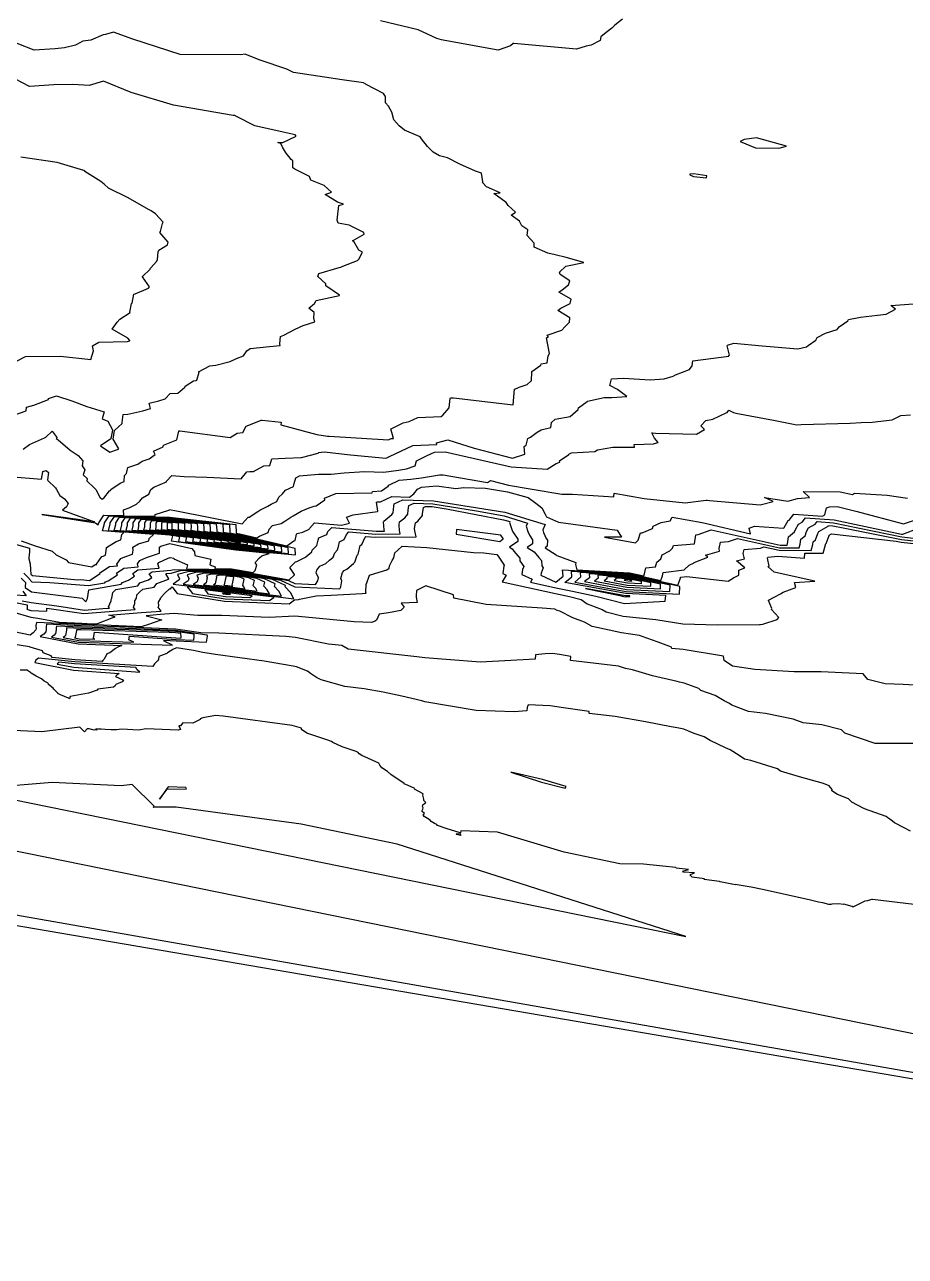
# Model space of a CAD drawing. Header units: metres. Extents: x 706349 to 713144, y 2649082 to 2655455.
# Drawn here: x 712097 to 712364.1, y 2651589.3 to 2651963 of the extents above; entities that cross this region are included whole.
import ezdxf

# ---------------------------------------------------------------- set-up
doc = ezdxf.new("R2010")
doc.units = ezdxf.units.M
for name, color, linetype in [('C-TINN-BNDY', 110, 'Continuous'), ('C-TOPO-MAJR', 9, 'Continuous'), ('C-TOPO-MINR', 8, 'Continuous')]:
    doc.layers.add(name, color=color, linetype=linetype)

msp = doc.modelspace()

# ---------------------------------------------------------------- linework, layer by layer
at = {"layer": 'C-TINN-BNDY', "color": 110, "linetype": 'Continuous', "lineweight": -3, "flags": 128}
msp.add_lwpolyline([(712681.07, 2651589.31), (711779.64, 2651743.41), (711777.72, 2651743.7), (711728.81, 2651751.11), (711728.46, 2651751.17), (708979.69, 2651949.91)], dxfattribs=at)
at = {"layer": 'C-TOPO-MAJR', "color": 9, "linetype": 'Continuous', "lineweight": -3, "flags": 128}
for points, elevation in [([(712096.54, 2651834.24), (712098.4, 2651835.64), (712102.97, 2651837.63), (712103.44, 2651837.87), (712105.37, 2651839.72), (712106.81, 2651837.65), (712106.51, 2651837.44), (712107.1, 2651837.04), (712110.82, 2651833.94), (712113.21, 2651832.27), (712114.6, 2651830.67), (712114.45, 2651829.16), (712115.19, 2651827.97), (712114.7, 2651826.43), (712115.92, 2651825.29), (712115.81, 2651824.6), (712118.2, 2651822.38), (712118.57, 2651822.03), (712119.92, 2651819.51), (712119.97, 2651819.43), (712120.45, 2651819.07), (712120.93, 2651819.32), (712120.97, 2651819.36), (712122.75, 2651821.54), (712123.06, 2651821.71), (712123.16, 2651821.95), (712125.96, 2651823.9), (712127.16, 2651824.42), (712127.22, 2651826.24), (712127.85, 2651826.89), (712128.25, 2651828.65), (712131.28, 2651829.64), (712132.65, 2651830.57), (712134.77, 2651831.26), (712136.6, 2651832.58), (712136.01, 2651833.6), (712139.02, 2651834.9), (712139.1, 2651835.44), (712143.14, 2651837.05), (712143.17, 2651837.08), (712143.74, 2651839.74), (712143.74, 2651839.78), (712144.04, 2651839.79), (712159.26, 2651837.78), (712161.44, 2651839.06), (712163.19, 2651839.33), (712164.2, 2651841.23), (712165, 2651841.51), (712168.66, 2651843), (712169, 2651843.01), (712174.82, 2651842.4), (712174.69, 2651841.6), (712185.61, 2651838.64), (712188.79, 2651838.22), (712189.35, 2651838.13), (712207.3, 2651837.05), (712208.1, 2651837.43), (712208.82, 2651837.45), (712208.06, 2651840.42), (712208.17, 2651840.45), (712211.79, 2651842.26), (712213.64, 2651842.59), (712216.23, 2651843.87), (712223.27, 2651844.15), (712223.85, 2651844.5), (712225.72, 2651846.74), (712225.75, 2651846.9), (712226.03, 2651849.64), (712226.15, 2651849.78), (712227.08, 2651849.78), (712245.12, 2651847.66), (712245.55, 2651852.41), (712246.33, 2651852.78), (712246.93, 2651853), (712249.37, 2651853.89), (712250.47, 2651854.87), (712250.67, 2651854.96), (712250.84, 2651857.71), (712250.81, 2651857.81), (712253.51, 2651859.73), (712253.61, 2651860.12), (712255.41, 2651860.43), (712255.71, 2651862.59), (712256.14, 2651863.21), (712255.27, 2651867.97), (712255.83, 2651868.32), (712255.49, 2651868.86), (712259.88, 2651870.34), (712260.8, 2651871.37), (712262.24, 2651872.73), (712262.36, 2651874.13), (712258.64, 2651876.3), (712259.63, 2651877.05), (712262.37, 2651878.42), (712262.71, 2651879.76), (712258.94, 2651881.85), (712259.96, 2651882.58), (712261.93, 2651884.13), (712262.34, 2651885.3), (712259.36, 2651887.26), (712259.17, 2651887.97), (712261.12, 2651889.74), (712266.56, 2651890.9), (712261.17, 2651892.43), (712257.84, 2651893.15), (712255.66, 2651893.75), (712251.53, 2651895.52), (712251.47, 2651896.72), (712249.39, 2651899.03), (712249.61, 2651900.74), (712247.73, 2651901.96), (712247.01, 2651903.44), (712244.53, 2651905.2), (712245.84, 2651906.19), (712243.61, 2651908.15), (712243.05, 2651909.07), (712239.24, 2651911.83), (712241.21, 2651912), (712237.01, 2651913.82), (712235.8, 2651915.17), (712235.9, 2651915.37), (712235.54, 2651918.02), (712233.66, 2651918.61), (712228.95, 2651920.7), (712225.24, 2651922.59), (712222.81, 2651923.25), (712220.89, 2651924.38), (712219.47, 2651925.8), (712219.15, 2651926.02), (712217.3, 2651928.42), (712216.88, 2651928.96), (712212.22, 2651931.01), (712210.61, 2651932.37), (712208.95, 2651934.18), (712208.34, 2651936.47), (712207.3, 2651938.35), (712206.38, 2651939.28), (712206.42, 2651941.28), (712205.82, 2651942.1), (712200.56, 2651944.89), (712200.42, 2651945), (712199.71, 2651945.34), (712193.23, 2651946.32), (712178.51, 2651948.51), (712176.5, 2651949.5), (712168.4, 2651952.31), (712165.04, 2651953.53), (712163.85, 2651954.1), (712162.53, 2651953.86), (712162.53, 2651953.86), (712144.15, 2651954.02), (712129.83, 2651958.65), (712123.89, 2651960.75), (712121.46, 2651960.1), (712120.81, 2651959.92), (712117.09, 2651958.38), (712114.67, 2651957.98), (712112.45, 2651956.8), (712109.03, 2651956.04), (712106.26, 2651955.66), (712099.84, 2651955.26), (712094.66, 2651957.36)], -20), ([(712095.95, 2651795.11), (712097.24, 2651793.76), (712097.16, 2651792.51), (712097.12, 2651792.29), (712099.02, 2651790.9), (712109.6, 2651789.64), (712114.43, 2651789.01), (712115.53, 2651787.89), (712116, 2651788.94), (712116, 2651788.96), (712116.01, 2651788.97), (712116.44, 2651791.51), (712116.46, 2651791.53), (712116.47, 2651791.54), (712126.3, 2651793.25), (712126.68, 2651793.8), (712128.43, 2651794.46), (712130.33, 2651795.7), (712129.79, 2651796.53), (712131.35, 2651797.59), (712137.75, 2651798.11), (712137.35, 2651799.48), (712137.63, 2651799.87), (712140.46, 2651801.16), (712141.12, 2651801.38), (712142.27, 2651801.12), (712142.24, 2651800.96), (712146.39, 2651799.12), (712146.09, 2651797.96), (712159.65, 2651797.71), (712177.23, 2651794.59), (712178.83, 2651796.14), (712178.84, 2651796.17), (712177.39, 2651798.29), (712177.6, 2651798.51), (712179.15, 2651800.04), (712179.55, 2651800.16), (712182, 2651801.35), (712182.29, 2651801.61), (712184.06, 2651803.06), (712184.22, 2651803.55), (712185.64, 2651805.04), (712186.02, 2651806.66), (712186.15, 2651807.3), (712188.59, 2651808.37), (712188.97, 2651809.24), (712190.1, 2651810.51), (712203.62, 2651809.34), (712206.1, 2651809.37), (712206.01, 2651809.72), (712205.85, 2651812.18), (712205.88, 2651812.43), (712208.35, 2651814.37), (712208.79, 2651814.92), (712208.9, 2651816.96), (712209.01, 2651817.6), (712211.72, 2651818.88), (712220.94, 2651818.57), (712242.56, 2651815.08), (712242.59, 2651815.08), (712254.84, 2651811.33), (712254.09, 2651809.73), (712254.35, 2651808.97), (712255.13, 2651807.16), (712255.51, 2651806.59), (712255.45, 2651804.8), (712254.8, 2651804.34), (712258.2, 2651802.17), (712258.41, 2651801.92), (712264.15, 2651799.86), (712264.05, 2651799.23), (712264.43, 2651797.63), (712280.4, 2651796.74), (712284.77, 2651795.78), (712284.99, 2651796.41), (712285.36, 2651798.2), (712288.29, 2651798.57), (712288.7, 2651799.94), (712289.92, 2651800.99), (712290.33, 2651802.2), (712292.6, 2651803.38), (712293.43, 2651804.2), (712293.71, 2651805.03), (712300.09, 2651805.51), (712300.12, 2651805.52), (712300.56, 2651808.23), (712300.66, 2651808.27), (712301.19, 2651808.37), (712305.14, 2651809.72), (712326.07, 2651805.11), (712328.25, 2651805.1), (712328.36, 2651805.51), (712328.59, 2651807.63), (712330.5, 2651809.19), (712330.72, 2651809.84), (712331.64, 2651811.45), (712332.75, 2651812.11), (712333.77, 2651813.39), (712342.49, 2651812.75), (712362.92, 2651808.47), (712363.13, 2651808.43), (712363.27, 2651808.42), (712363.27, 2651808.43), (712367.27, 2651809.99)], -10)]:
    msp.add_lwpolyline(points, dxfattribs=dict(at, elevation=elevation))
for points, elevation in [([(712315.14, 2651928.17), (712313.99, 2651927.63), (712318.61, 2651925.67), (712325.69, 2651925.57), (712328.04, 2651926.14), (712318.96, 2651928.72), (712315.14, 2651928.17)], -20), ([(712298.76, 2651917.63), (712298.71, 2651917.49), (712299.81, 2651916.96), (712303.78, 2651916.52), (712303.85, 2651917.15), (712299.93, 2651917.78), (712298.76, 2651917.63)], -20), ([(712157.14, 2651811.43), (712140.89, 2651813.29), (712127.4, 2651813.44), (712126.36, 2651811.85), (712126.36, 2651811.24), (712125.93, 2651809.56), (712140.91, 2651808.34), (712143.98, 2651807.76), (712143.63, 2651806.24), (712161.11, 2651803.81), (712179.11, 2651802.12), (712178.97, 2651804.12), (712162.12, 2651808.02), (712157.26, 2651808.94), (712157.27, 2651809.38), (712157.14, 2651811.43)], -10), ([(712158.06, 2651790.44), (712156.97, 2651790.57), (712157.04, 2651790.47), (712157.11, 2651790.38), (712158.02, 2651790.24), (712159.27, 2651790.19), (712159.4, 2651790.28), (712158.06, 2651790.44)], -10)]:
    msp.add_lwpolyline(points, close=True, dxfattribs=dict(at, elevation=elevation))
for points in [[(712147.48, 2651811.65), (712140.9, 2651812.4), (712135.43, 2651812.46), (712135.01, 2651811.82), (712135.01, 2651810.45), (712134.83, 2651809.77), (712140.9, 2651809.28), (712154.49, 2651806.71), (712154.35, 2651806.09), (712161.43, 2651805.11), (712168.71, 2651804.42), (712168.65, 2651805.23), (712161.84, 2651806.81), (712147.52, 2651809.52), (712147.53, 2651810.82), (712147.48, 2651811.65)], [(712149.3, 2651793.97), (712148.13, 2651793.18), (712158.38, 2651791.93), (712171.21, 2651790.37), (712170.57, 2651791.56), (712169.54, 2651792.65), (712169.81, 2651793.84), (712167.35, 2651794.99), (712159.36, 2651796.41), (712151.41, 2651796.56), (712149.22, 2651795.98), (712149.56, 2651795.14), (712149.3, 2651793.97)], [(712280.14, 2651795.43), (712270.84, 2651795.95), (712270.92, 2651795.06), (712269.79, 2651794.14), (712279.62, 2651792.34), (712289.8, 2651791.85), (712289.83, 2651793.29), (712280.14, 2651795.43)]]:
    msp.add_lwpolyline(points, close=True, dxfattribs=at)
msp.add_lwpolyline([(712366.64, 2651744.92), (712354.87, 2651744.89), (712345.7, 2651748.1), (712344.71, 2651749.07), (712338.77, 2651750.58), (712333.12, 2651751.22), (712330.02, 2651752.27), (712321.68, 2651754.01), (712316.51, 2651754.65), (712311.45, 2651756.52), (712310.75, 2651757.05), (712309.14, 2651757.86), (712306.37, 2651759.44), (712302.04, 2651760.99), (712301.43, 2651761.6), (712296.98, 2651763.22), (712295.61, 2651763.51), (712294.91, 2651763.73), (712287.44, 2651765.45), (712281.36, 2651767.24), (712279.19, 2651767.71), (712277.06, 2651768.4), (712262.56, 2651770.06), (712262.63, 2651771.35), (712259.21, 2651771.9), (712257.02, 2651772.19), (712254.8, 2651772.09), (712251.91, 2651771.85), (712251.84, 2651770.47), (712235.18, 2651769.64), (712224.85, 2651770.46), (712218.36, 2651770.9), (712215.93, 2651771.25), (712195.12, 2651773.56), (712193.22, 2651774.63), (712189.12, 2651775.1), (712179.16, 2651777.09), (712176.18, 2651777.35), (712155.85, 2651778.38), (712150.46, 2651778.46), (712142.69, 2651779.58), (712125.89, 2651780.28), (712114.21, 2651780.61), (712103.64, 2651781.1), (712103.48, 2651780.34), (712103.51, 2651779.55), (712103.38, 2651778.84), (712102.77, 2651778.13), (712101.65, 2651777.35), (712113.21, 2651775.12), (712126.43, 2651774.69), (712125.24, 2651774.2), (712124.56, 2651773.77), (712122.77, 2651772.48), (712121.91, 2651772.14), (712121.84, 2651771.8), (712120.95, 2651770.39), (712120.64, 2651770.08), (712120.47, 2651769.79), (712112.33, 2651770.28), (712105.37, 2651770.98), (712104.97, 2651771.48), (712102.56, 2651772.43), (712102.38, 2651773.05), (712098.63, 2651774.17), (712098.47, 2651774.21), (712082.66, 2651776.82)], dxfattribs=at)
at = {"layer": 'C-TOPO-MINR', "color": 8, "linetype": 'Continuous', "lineweight": -3, "flags": 128}
for points, elevation in [([(712278.25, 2651964.74), (712275.99, 2651962.92), (712275.09, 2651961.99), (712273.29, 2651960.62), (712271.71, 2651959.37), (712271.48, 2651958.22), (712268.76, 2651956.85), (712267.31, 2651956.47), (712264.31, 2651955.65), (712245.35, 2651957.33), (712245.15, 2651957.27), (712244.37, 2651956.6), (712240.62, 2651955.29), (712224.44, 2651958.26), (712223.41, 2651958.47), (712221.96, 2651958.82), (712216.3, 2651961.49), (712204.93, 2651964.24)], -18), ([(712093.68, 2651844.52), (712097.42, 2651845.82), (712097.55, 2651846.94), (712099.74, 2651847.62), (712104.26, 2651849.26), (712104.26, 2651849.56), (712106.62, 2651850.43), (712111.28, 2651848.85), (712115.83, 2651847.22), (712121.13, 2651845.55), (712120.5, 2651843.45), (712122.23, 2651842.76), (712123.62, 2651840.07), (712123.63, 2651840.01), (712123.08, 2651837.42), (712123.13, 2651837.35), (712120.02, 2651835.21), (712122.79, 2651833.3), (712125.18, 2651834.08), (712125.52, 2651834.32), (712123.8, 2651837.25), (712123.87, 2651837.28), (712124.25, 2651839.92), (712124.33, 2651839.95), (712126.51, 2651842.06), (712126.57, 2651842.35), (712126.84, 2651844.8), (712128.29, 2651844.85), (712132.78, 2651845.88), (712135.18, 2651846.56), (712134.73, 2651848.15), (712137.69, 2651848.93), (712139.6, 2651849.55), (712141.13, 2651851.11), (712143.45, 2651851.21), (712145.6, 2651853.07), (712145.64, 2651853.33), (712148.2, 2651854.92), (712148.97, 2651855.03), (712149.21, 2651855.17), (712149.87, 2651857.56), (712149.71, 2651857.68), (712153.15, 2651859.47), (712155, 2651859.74), (712159.26, 2651860.79), (712161.27, 2651861.77), (712163.36, 2651862.54), (712164.33, 2651864.11), (712165.34, 2651864.79), (712171.19, 2651865.41), (712174.5, 2651865.72), (712174.33, 2651866.18), (712174.58, 2651868.4), (712175.6, 2651868.87), (712179.01, 2651870.65), (712181.41, 2651871.79), (712184.98, 2651872.88), (712184.64, 2651873.88), (712184.74, 2651875.66), (712183.15, 2651876.97), (712184.87, 2651878.43), (712185.43, 2651879.32), (712192.47, 2651880.9), (712192.5, 2651880.92), (712188.27, 2651883.82), (712188.32, 2651884.43), (712185.93, 2651886.6), (712186.15, 2651887.52), (712192.33, 2651889.33), (712192.87, 2651889.41), (712193.52, 2651889.76), (712197.93, 2651891.44), (712198.29, 2651891.88), (712199.42, 2651894), (712198.32, 2651894.64), (712196.79, 2651897.22), (712196.44, 2651897.48), (712199.97, 2651899.47), (712199.89, 2651900.02), (712195.39, 2651902.15), (712192.08, 2651902.84), (712191.78, 2651903.75), (712192.3, 2651908.15), (712193.7, 2651908.56), (712191.89, 2651909.21), (712188.15, 2651911.53), (712190.04, 2651912.24), (712187.82, 2651914.2), (712183.74, 2651915.88), (712183.39, 2651916.95), (712178.96, 2651919.14), (712178.27, 2651919.61), (712178.28, 2651921.75), (712177.85, 2651922.11), (712175.97, 2651924.48), (712175.98, 2651924.56), (712175.26, 2651925.65), (712174.7, 2651927.02), (712173.75, 2651927.31), (712175.28, 2651927.32), (712179.3, 2651929.16), (712178.99, 2651929.62), (712175.36, 2651930.38), (712166.79, 2651932.38), (712161.01, 2651935.29), (712160.91, 2651935.35), (712160.73, 2651935.46), (712160.25, 2651935.5), (712142.08, 2651938.59), (712142.08, 2651938.59), (712129.27, 2651942.46), (712120.92, 2651945.85), (712116.5, 2651944.58), (712111.55, 2651944.87), (712105.87, 2651944.81), (712098.44, 2651944.29), (712091.84, 2651947.74)], -22), ([(712094.72, 2651861.01), (712097.23, 2651862.38), (712107.83, 2651862.45), (712117.03, 2651861.44), (712117.82, 2651864.06), (712117.51, 2651865.58), (712119.48, 2651866.66), (712128.18, 2651866.93), (712128.84, 2651867.15), (712128.92, 2651867.22), (712128.3, 2651867.87), (712123.53, 2651870.63), (712125.02, 2651872.72), (712125.84, 2651873.68), (712129.01, 2651875.67), (712128.87, 2651875.77), (712129.35, 2651878.48), (712129.61, 2651878.5), (712130.13, 2651881.23), (712130.15, 2651881.27), (712130.48, 2651881.36), (712134.54, 2651883.11), (712134.87, 2651883.51), (712132.7, 2651886.49), (712132.73, 2651886.62), (712135.09, 2651888.84), (712135.12, 2651889.19), (712137.03, 2651891.28), (712137.22, 2651891.78), (712137.51, 2651894.1), (712137.66, 2651894.58), (712140.28, 2651896.25), (712140.53, 2651897.03), (712137.94, 2651899.93), (712138.14, 2651900.27), (712138.81, 2651902.68), (712138.81, 2651902.68), (712138.94, 2651903.06), (712136.69, 2651905.59), (712135.3, 2651906.54), (712134.55, 2651906.96), (712128.4, 2651910.52), (712122.44, 2651913.41), (712121.06, 2651914.62), (712120.12, 2651915.43), (712115.27, 2651918.52), (712115.2, 2651918.56), (712114.91, 2651918.76), (712106.88, 2651921.22), (712095.85, 2651922.82)], -24), ([(712083.56, 2651826.6), (712102.13, 2651825.11), (712102.49, 2651827.31), (712102.51, 2651827.45), (712103.53, 2651827.75), (712104.23, 2651827.11), (712103.86, 2651824.89), (712104.01, 2651824.75), (712106.35, 2651822.53), (712106.65, 2651821.95), (712107.68, 2651820.21), (712109.09, 2651819.15), (712110.16, 2651817.76), (712109.7, 2651816.7), (712108.47, 2651815.68), (712118.16, 2651812.2), (712102.23, 2651814.39), (712118.42, 2651811.92), (712119.29, 2651811.29), (712119.44, 2651811.87), (712119.44, 2651811.88), (712120.97, 2651814.22), (712127.02, 2651814.15), (712126.95, 2651815.85), (712128.67, 2651816.41), (712130.85, 2651817.54), (712131.88, 2651818.5), (712132.69, 2651819.49), (712134.61, 2651820.54), (712135.23, 2651822.03), (712136.16, 2651822.68), (712139.98, 2651824.32), (712139.99, 2651824.5), (712141.62, 2651826.2), (712145.4, 2651825.93), (712152.24, 2651825.76), (712162.67, 2651825.18), (712164.33, 2651827.39), (712165.26, 2651827.43), (712165.64, 2651827.44), (712166.34, 2651827.45), (712169.51, 2651829.13), (712171.36, 2651829.29), (712171.93, 2651831.26), (712175.95, 2651831.45), (712180.98, 2651831.68), (712186.01, 2651833.05), (712186.19, 2651833.23), (712187.77, 2651833.39), (712195.77, 2651832.49), (712206.51, 2651831.48), (712207.3, 2651831.76), (712207.33, 2651831.88), (712207.59, 2651832.02), (712214.68, 2651835.39), (712221.98, 2651835.64), (712221.85, 2651836.18), (712225.28, 2651837.06), (712233.27, 2651834.51), (712244.97, 2651831.5), (712248.67, 2651832.68), (712248.47, 2651835.02), (712249.03, 2651835.4), (712249.61, 2651837.5), (712250.42, 2651837.92), (712252.39, 2651839.39), (712253.66, 2651840.11), (712256.53, 2651840.84), (712256.79, 2651842.35), (712257.92, 2651843.32), (712262.39, 2651844.13), (712264.8, 2651846.22), (712264.9, 2651846.8), (712267.55, 2651848.74), (712267.72, 2651848.77), (712267.69, 2651848.79), (712272.77, 2651849.89), (712275.08, 2651849.91), (712279.56, 2651850.26), (712276.77, 2651852.32), (712274.46, 2651853.55), (712274.96, 2651855.55), (712278.6, 2651855.76), (712286.66, 2651855.31), (712290.95, 2651855.59), (712293.68, 2651856.42), (712294.33, 2651856.79), (712298.66, 2651858.43), (712299.44, 2651859.48), (712299.66, 2651861.06), (712310.5, 2651862.49), (712310.56, 2651862.65), (712310.77, 2651862.76), (712309.99, 2651865.59), (712310.15, 2651865.83), (712312.08, 2651866.36), (712320.64, 2651865.61), (712331.47, 2651864.71), (712334.07, 2651865.33), (712334.63, 2651865.7), (712336.95, 2651867.34), (712337.31, 2651868.14), (712339.89, 2651869.43), (712343.43, 2651870.55), (712344.02, 2651871.38), (712346.61, 2651873.15), (712346.88, 2651873.62), (712350.43, 2651874.27), (712355.67, 2651874.93), (712358.23, 2651875.24), (712361.07, 2651876.69), (712359.66, 2651877.79), (712366.51, 2651878.35)], -18), ([(712095.94, 2651806.43), (712100.14, 2651804.94), (712105.35, 2651803.33), (712106.58, 2651802.16), (712109.55, 2651800.67), (712110.31, 2651799.89), (712117.33, 2651798.48), (712118.39, 2651799.2), (712118.82, 2651799.23), (712118.79, 2651799.32), (712120.39, 2651801.62), (712120.75, 2651801.78), (712121.46, 2651802.02), (712121.82, 2651804.15), (712121.81, 2651804.42), (712124.71, 2651806.26), (712126.18, 2651806.7), (712126.43, 2651808.34), (712127.04, 2651808.91), (712120.59, 2651809.44), (712121.17, 2651811.72), (712121.17, 2651811.87), (712122.58, 2651814.03), (712136.61, 2651813.87), (712136.59, 2651814.39), (712140.73, 2651815.74), (712140.77, 2651815.76), (712140.94, 2651815.92), (712143, 2651815.57), (712162.97, 2651811.61), (712164.72, 2651813.55), (712165.09, 2651813.64), (712167.74, 2651815.31), (712168.29, 2651815.68), (712170.72, 2651816.97), (712171.77, 2651817.56), (712173.45, 2651818.32), (712174.11, 2651819.64), (712175.22, 2651820.72), (712176.06, 2651821.82), (712178.51, 2651822.94), (712178.75, 2651823.8), (712179.24, 2651825.53), (712180.38, 2651826.13), (712186.11, 2651826.65), (712189.97, 2651826.67), (712193.84, 2651827), (712200.08, 2651827.5), (712205.94, 2651827.28), (712210.38, 2651827.82), (712212.77, 2651828.23), (712215.41, 2651829.17), (712215.85, 2651830.69), (712219.06, 2651832.3), (712221.26, 2651833.35), (712224.48, 2651833.46), (712231.18, 2651831.89), (712244.53, 2651828.84), (712255.42, 2651828.21), (712258.16, 2651829.91), (712259.24, 2651830.26), (712259.2, 2651830.72), (712262.03, 2651832.61), (712262.05, 2651832.7), (712262.8, 2651833.1), (712269.92, 2651833.48), (712270.74, 2651834.06), (712275.38, 2651834.79), (712281.95, 2651834.87), (712281.78, 2651835.62), (712287.72, 2651835.88), (712288.73, 2651836.19), (712289.08, 2651836.28), (712288, 2651837.52), (712287.23, 2651839.14), (712287.39, 2651839.22), (712288.27, 2651839.1), (712300.75, 2651838.8), (712303.19, 2651840.23), (712302, 2651841.31), (712303.59, 2651842.96), (712305.69, 2651843.36), (712309.91, 2651845.32), (712310.04, 2651845.36), (712310.49, 2651846.08), (712311.95, 2651845.39), (712312.71, 2651845.17), (712324.08, 2651843), (712330.14, 2651841.85), (712331.1, 2651841.62), (712332.47, 2651841.68), (712347.29, 2651842.07), (712350.68, 2651842.3), (712354.03, 2651842.47), (712360.1, 2651843.16), (712362.7, 2651844.46), (712365.67, 2651844.69)], -16), ([(712079.38, 2651809.54), (712098.48, 2651804.17), (712098.45, 2651802.64), (712098.33, 2651802.47), (712098.28, 2651800.98), (712098.61, 2651799.45), (712098.65, 2651799.32), (712098.78, 2651797.85), (712098.77, 2651797.77), (712098.87, 2651796.35), (712099.32, 2651795.88), (712113.13, 2651794.57), (712114.06, 2651794.67), (712116.65, 2651794.37), (712119.92, 2651796.51), (712119.8, 2651796.69), (712122.71, 2651798.66), (712125.13, 2651798.86), (712124.98, 2651799.37), (712126.14, 2651801.03), (712127.32, 2651801.57), (712129.65, 2651802.35), (712129.85, 2651803.6), (712129.82, 2651804.47), (712131.51, 2651805.54), (712134.63, 2651806.46), (712134.74, 2651807.16), (712136.04, 2651808.37), (712122.37, 2651809.48), (712122.9, 2651811.56), (712122.9, 2651811.87), (712124.18, 2651813.83), (712140.89, 2651813.64), (712161.01, 2651811.34), (712161.16, 2651808.8), (712161.16, 2651808.71), (712162.24, 2651808.5), (712167.43, 2651807.3), (712168.18, 2651807.82), (712170.87, 2651808.96), (712171.09, 2651809.91), (712172.18, 2651811.12), (712174.82, 2651811.72), (712175.91, 2651812.41), (712177.67, 2651813.61), (712178.46, 2651814.03), (712180.84, 2651815.37), (712183.3, 2651816.48), (712184.74, 2651816.95), (712185.43, 2651817.05), (712188.02, 2651818.82), (712187.95, 2651819.35), (712191.39, 2651820.79), (712202.4, 2651821), (712202.5, 2651821.35), (712205.24, 2651821.56), (712207.21, 2651823.04), (712207.43, 2651823.31), (712210.6, 2651824.83), (712214.12, 2651825.17), (712217.37, 2651825.57), (712222.77, 2651826.49), (712223.91, 2651826.45), (712237.34, 2651824.13), (712238.23, 2651824.77), (712243.73, 2651823.3), (712250.31, 2651822.22), (712259.93, 2651820.54), (712263.08, 2651820.56), (712275.62, 2651819.81), (712275.8, 2651820.85), (712284.84, 2651819.28), (712297.28, 2651817.9), (712303.65, 2651818.71), (712304.01, 2651818.75), (712304.72, 2651818.62), (712320.05, 2651817.35), (712323.99, 2651818.33), (712321.32, 2651819.6), (712328.41, 2651818.49), (712331.37, 2651819.31), (712335.03, 2651819.53), (712333.07, 2651821.43), (712344.26, 2651821.33), (712348.03, 2651820.45), (712348.62, 2651820.85), (712358.56, 2651820.24), (712364.71, 2651819.4)], -14), ([(712096.78, 2651796.61), (712098.26, 2651795.06), (712098.24, 2651794.94), (712099.2, 2651793.94), (712104.59, 2651793.82), (712116.39, 2651792.85), (712121.31, 2651793.7), (712121.5, 2651793.97), (712122.35, 2651794.29), (712125.12, 2651796.11), (712124.79, 2651796.61), (712127.03, 2651798.12), (712131.44, 2651798.48), (712131.17, 2651799.43), (712131.88, 2651800.45), (712133.89, 2651801.37), (712137.83, 2651802.69), (712137.89, 2651803.04), (712137.84, 2651804.51), (712138.32, 2651804.81), (712140.96, 2651805.59), (712147.71, 2651804.13), (712148.53, 2651803.05), (712148.57, 2651802.01), (712153.49, 2651800.88), (712153.19, 2651799.18), (712154.74, 2651798.49), (712154.63, 2651798.06), (712159.71, 2651797.96), (712166.29, 2651796.8), (712166.89, 2651797.38), (712167.39, 2651799), (712166.84, 2651799.8), (712168.24, 2651801.24), (712168.91, 2651801.91), (712171.18, 2651802.6), (712161.05, 2651803.55), (712141.48, 2651806.27), (712141.87, 2651807.97), (712140.91, 2651808.16), (712124.15, 2651809.52), (712124.63, 2651811.4), (712124.63, 2651811.86), (712125.79, 2651813.64), (712140.89, 2651813.46), (712159.08, 2651811.39), (712159.21, 2651809.09), (712159.21, 2651808.82), (712162.18, 2651808.26), (712176.5, 2651804.95), (712178.58, 2651806.37), (712179.02, 2651806.56), (712179.46, 2651808.49), (712179.64, 2651808.69), (712181.32, 2651809.07), (712183.24, 2651809.92), (712183.32, 2651810.12), (712184.9, 2651811.89), (712193.09, 2651811.18), (712195.53, 2651811.79), (712194.56, 2651813.6), (712196.59, 2651814.26), (712204.02, 2651815.36), (712204.08, 2651815.4), (712203.72, 2651818.16), (712203.95, 2651818.25), (712204.87, 2651818.27), (712208.3, 2651819.89), (712213.73, 2651819.71), (712214.96, 2651820.64), (712216.13, 2651822.09), (712217.35, 2651822.68), (712221.96, 2651823.12), (712227.75, 2651822.33), (712230.21, 2651822.62), (712236.77, 2651822.41), (712243.46, 2651821.25), (712249.64, 2651819.59), (712252, 2651817.88), (712253.83, 2651816.44), (712254.85, 2651814.48), (712255.21, 2651813.75), (712258.89, 2651812.08), (712276.72, 2651809.65), (712278.03, 2651807.53), (712272.84, 2651807.53), (712282.22, 2651805.82), (712283.02, 2651806.6), (712283.78, 2651808.85), (712284.3, 2651808.89), (712287.44, 2651810.17), (712287.55, 2651810.82), (712290.06, 2651811.97), (712292.76, 2651812.46), (712293.34, 2651813.6), (712302.43, 2651811.97), (712317.14, 2651808.58), (712316.7, 2651810.25), (712318.3, 2651810.91), (712327.09, 2651810.22), (712327.31, 2651810.4), (712327.32, 2651810.43), (712328.53, 2651812.55), (712328.8, 2651812.71), (712330.24, 2651814.54), (712338.93, 2651813.9), (712339.68, 2651814.31), (712340.13, 2651816.44), (712341.06, 2651816.7), (712343.35, 2651816.83), (712349.05, 2651815.37), (712363.56, 2651811.62), (712366.8, 2651812.72)], -12), ([(712096.18, 2651788.26), (712098.91, 2651787.71), (712106.69, 2651786.68), (712115.09, 2651785.41), (712120.74, 2651785.87), (712122.7, 2651786.02), (712122.41, 2651786.39), (712123.22, 2651788.2), (712123.19, 2651788.58), (712123.44, 2651788.98), (712123.75, 2651790.79), (712124.12, 2651791.18), (712124.63, 2651791.64), (712131.28, 2651792.79), (712131.87, 2651793.64), (712134.52, 2651794.63), (712135.53, 2651795.29), (712134.78, 2651796.45), (712135.67, 2651797.05), (712141.32, 2651797.51), (712142.29, 2651797.77), (712159.59, 2651797.45), (712176.98, 2651794.36), (712178.96, 2651793.43), (712185.18, 2651793.16), (712185.92, 2651794.29), (712186.07, 2651795.22), (712185.41, 2651796.67), (712185.64, 2651797.47), (712186.54, 2651798.71), (712188.37, 2651799.59), (712189.48, 2651800.58), (712190.59, 2651801.49), (712191.01, 2651802.8), (712191.89, 2651803.73), (712192.12, 2651804.73), (712192.42, 2651806.16), (712193.93, 2651806.83), (712194.61, 2651808.37), (712195.29, 2651809.14), (712203.45, 2651808.43), (712210.91, 2651808.52), (712210.66, 2651809.57), (712210.55, 2651811.17), (712210.68, 2651812.14), (712212.29, 2651813.4), (712213.19, 2651814.52), (712213.25, 2651815.77), (712213.49, 2651817.09), (712215.15, 2651817.87), (712220.77, 2651817.68), (712233.97, 2651815.55), (712242.41, 2651813.96), (712249.5, 2651811.8), (712249.06, 2651810.87), (712249.61, 2651809.28), (712250.1, 2651808.14), (712251.04, 2651806.76), (712251, 2651805.53), (712249.4, 2651804.39), (712251.5, 2651803.05), (712252.96, 2651801.38), (712253.7, 2651800.48), (712253.81, 2651798.87), (712254.26, 2651798.18), (712253.66, 2651796.62), (712253.57, 2651795.99), (712258.12, 2651793.91), (712260.29, 2651795.67), (712260.11, 2651797.61), (712280.34, 2651796.48), (712289.93, 2651794.36), (712290.42, 2651795.76), (712290.63, 2651796.78), (712297.03, 2651797.59), (712297.08, 2651797.75), (712298.53, 2651799), (712300.05, 2651799.75), (712300.05, 2651799.88), (712304.17, 2651801.45), (712303.44, 2651802.07), (712307.72, 2651803.24), (712307.56, 2651804.06), (712307.99, 2651805.98), (712310.41, 2651806.22), (712313.13, 2651807.14), (712325.92, 2651804.33), (712331.89, 2651804.29), (712332.19, 2651805.41), (712332.35, 2651806.89), (712333.68, 2651807.98), (712334.12, 2651809.25), (712334.75, 2651810.35), (712336.71, 2651811.51), (712337.29, 2651812.25), (712342.31, 2651811.88), (712354.07, 2651809.42), (712363.02, 2651807.62), (712369.06, 2651806.96)], -8), ([(712090.52, 2651788.44), (712097.73, 2651786.98), (712097.71, 2651785.76), (712097.68, 2651785.64), (712098.86, 2651785.32), (712103.67, 2651785.11), (712103.69, 2651786), (712114.89, 2651784.32), (712126.5, 2651785.25), (712130.54, 2651785.57), (712129.94, 2651786.34), (712130.44, 2651787.45), (712130.39, 2651788.21), (712130.87, 2651788.99), (712131.05, 2651790.07), (712131.79, 2651790.84), (712132.79, 2651791.74), (712136.26, 2651792.34), (712137.05, 2651793.47), (712140.6, 2651794.79), (712140.73, 2651794.88), (712139.77, 2651796.37), (712139.99, 2651796.52), (712141.38, 2651796.63), (712144.57, 2651797.47), (712159.53, 2651797.19), (712174.57, 2651794.52), (712178.91, 2651792.49), (712192.54, 2651791.88), (712192.9, 2651792.43), (712193.19, 2651794.31), (712192.87, 2651795.02), (712193.4, 2651796.79), (712193.84, 2651797.39), (712194.73, 2651797.83), (712196.68, 2651799.55), (712197.12, 2651799.92), (712197.79, 2651802.06), (712198.13, 2651802.42), (712198.22, 2651802.81), (712198.7, 2651805.03), (712199.28, 2651805.29), (712200.26, 2651807.5), (712200.49, 2651807.76), (712203.29, 2651807.51), (712215.72, 2651807.67), (712215.3, 2651809.42), (712215.25, 2651810.17), (712215.48, 2651811.84), (712216.23, 2651812.43), (712217.59, 2651814.13), (712217.61, 2651814.58), (712217.97, 2651816.58), (712218.57, 2651816.86), (712220.61, 2651816.79), (712225.38, 2651816.02), (712242.24, 2651812.84), (712244.15, 2651812.26), (712244.04, 2651812.01), (712244.87, 2651809.59), (712245.06, 2651809.13), (712246.57, 2651806.93), (712246.55, 2651806.26), (712244, 2651804.45), (712244.8, 2651803.94), (712245.35, 2651803.3), (712247.14, 2651801.14), (712247.2, 2651800.31), (712248.33, 2651798.6), (712247.97, 2651797.67), (712247.76, 2651796.24), (712250.93, 2651794.79), (712250.36, 2651793.83), (712258.07, 2651792.17), (712263.09, 2651791.13), (712270.24, 2651789.6), (712278.91, 2651787.41), (712291.24, 2651788.14), (712291.48, 2651789.81), (712279.32, 2651790.41), (712260.83, 2651793.8), (712262.95, 2651795.52), (712262.79, 2651797.19), (712280.29, 2651796.22), (712295.1, 2651792.95), (712295.84, 2651795.1), (712295.9, 2651795.36), (712297.81, 2651795.6), (712310.36, 2651794.2), (712311.96, 2651795.19), (712313.62, 2651796.01), (712313.58, 2651797.55), (712315.38, 2651798.23), (712312.9, 2651800.34), (712315.27, 2651800.98), (712314.93, 2651802.62), (712315.18, 2651803.74), (712320.13, 2651804.23), (712321.12, 2651804.57), (712325.77, 2651803.55), (712335.52, 2651803.48), (712336.02, 2651805.31), (712336.12, 2651806.15), (712336.87, 2651806.77), (712337.52, 2651808.66), (712337.86, 2651809.26), (712340.66, 2651810.91), (712340.81, 2651811.11), (712342.13, 2651811.01), (712345.22, 2651810.36), (712362.92, 2651806.8), (712374.85, 2651805.51)], -6), ([(712093.3, 2651784.84), (712098.82, 2651783.25), (712100.99, 2651782.92), (712107.55, 2651781.74), (712114.37, 2651781.43), (712115.97, 2651781.38), (712118.72, 2651781.27), (712119.34, 2651781.45), (712123.49, 2651783.02), (712124.43, 2651783.37), (712122.51, 2651783.85), (712132.27, 2651784.63), (712138.37, 2651785.11), (712137.47, 2651786.28), (712137.66, 2651786.7), (712137.59, 2651787.84), (712138.3, 2651789), (712138.36, 2651789.35), (712139.45, 2651790.5), (712140.94, 2651791.83), (712141.25, 2651791.88), (712141.68, 2651792.5), (712142.21, 2651791.8), (712143.28, 2651790.39), (712157.61, 2651788.16), (712177.24, 2651787.32), (712178.84, 2651788.5), (712180.06, 2651788.58), (712180.34, 2651788.75), (712185.41, 2651789.73), (712189.95, 2651789.94), (712199.3, 2651790.45), (712200.51, 2651790.5), (712200.49, 2651790.61), (712200.55, 2651793.32), (712200.55, 2651793.36), (712200.64, 2651793.4), (712201.56, 2651796), (712201.82, 2651796.06), (712206.87, 2651797.58), (712207.56, 2651798.1), (712207.61, 2651798.8), (712208.39, 2651800.48), (712208.93, 2651801.22), (712209.27, 2651802.82), (712210.19, 2651803.59), (712211.5, 2651804.77), (712218.91, 2651804.38), (712233.1, 2651802.85), (712236.27, 2651802.81), (712240.23, 2651802.23), (712240.59, 2651801.8), (712240.59, 2651801.74), (712242.4, 2651799.02), (712242.28, 2651798.72), (712241.95, 2651796.49), (712243.02, 2651796), (712241.83, 2651793.99), (712245.91, 2651793.11), (712257.99, 2651790.45), (712262.26, 2651789.54), (712265.76, 2651788.65), (712267.56, 2651787.32), (712272.13, 2651785.59), (712273.36, 2651784.91), (712278.5, 2651783.55), (712288.38, 2651782.57), (712296.6, 2651781.27), (712307.07, 2651780.88), (712319.89, 2651781.04), (712320.15, 2651781.08), (712320.84, 2651781.16), (712325.2, 2651782.56), (712325.72, 2651783.18), (712323.47, 2651785.57), (712323.58, 2651785.85), (712322.54, 2651788.35), (712322.54, 2651788.38), (712326.25, 2651790.29), (712326.98, 2651790.89), (712330.82, 2651792.24), (712330.44, 2651793.76), (712336.6, 2651794.23), (712324.31, 2651796.95), (712322.35, 2651798.6), (712322.81, 2651798.72), (712322.3, 2651801.19), (712322.37, 2651801.5), (712325.4, 2651801.81), (712333.45, 2651801.18), (712333.55, 2651802.71), (712339.16, 2651802.68), (712339.86, 2651805.22), (712339.88, 2651805.42), (712340.05, 2651805.56), (712340.92, 2651808.07), (712340.98, 2651808.16), (712341.66, 2651808.56), (712361.27, 2651806.3), (712362.82, 2651805.99), (712376.87, 2651804.46)], -4), ([(712375.65, 2651762.16), (712363.42, 2651762.79), (712357.99, 2651763.06), (712352.69, 2651764.35), (712351.27, 2651766.04), (712338.52, 2651766.66), (712330.32, 2651766.72), (712318.44, 2651767.39), (712311.67, 2651768.36), (712309.09, 2651770.08), (712308.93, 2651771.46), (712296.65, 2651773.42), (712293.24, 2651773.73), (712293.12, 2651774.16), (712289.14, 2651775.68), (712285.66, 2651776.89), (712283.41, 2651777.69), (712277.99, 2651778.55), (712269.1, 2651780.47), (712266.77, 2651781.76), (712263.2, 2651783.02), (712259.26, 2651785.12), (712258.5, 2651785.32), (712257.76, 2651785.73), (712253.97, 2651786.02), (712236.9, 2651787.09), (712227.16, 2651789.06), (712227.03, 2651790.08), (712218.64, 2651792.72), (712215.81, 2651791.33), (712215.76, 2651789.78), (712215.75, 2651789.34), (712216, 2651787.74), (712211.18, 2651787.55), (712212.06, 2651786.29), (712211.03, 2651785.29), (712207.33, 2651784.54), (712204.53, 2651784.18), (712203.7, 2651782.38), (712203.04, 2651781.9), (712202.12, 2651781.59), (712196.87, 2651781.83), (712180.08, 2651783.44), (712178.9, 2651783.59), (712171.11, 2651783.2), (712156.8, 2651783.77), (712149.49, 2651783.78), (712142.31, 2651784.35), (712138.03, 2651784.02), (712133.83, 2651783.68), (712138.59, 2651782.48), (712136.25, 2651781.63), (712134.88, 2651781.11), (712132.32, 2651780.36), (712120.93, 2651780.83), (712114.29, 2651781.02), (712100.61, 2651781.65), (712100.4, 2651780.68), (712100.44, 2651779.65), (712100.4, 2651779.4), (712099.61, 2651778.48), (712098.67, 2651777.83), (712093.84, 2651778.81)], -2), ([(712096.46, 2651791.15), (712097.42, 2651789.78), (712093.92, 2651789.9)], -8), ([(712365.66, 2651718.28), (712363.72, 2651719.34), (712360.76, 2651720.82), (712360.2, 2651721.4), (712359.32, 2651721.96), (712358.81, 2651722.39), (712358.25, 2651722.77), (712351.67, 2651725.1), (712351.55, 2651725.16), (712351.52, 2651725.18), (712347.88, 2651727.16), (712347.41, 2651727.57), (712346.81, 2651728.12), (712343.48, 2651729.47), (712341.8, 2651730.55), (712341.86, 2651730.97), (712340.93, 2651732.1), (712339.23, 2651732.83), (712331.95, 2651734.84), (712326.18, 2651736.51), (712325.34, 2651737.27), (712317.17, 2651739.72), (712315.75, 2651740.06), (712315.29, 2651740.22), (712313.64, 2651741.32), (712310.98, 2651742.99), (712309.53, 2651743.59), (712304.87, 2651745.79), (712303.09, 2651746.95), (712300.06, 2651747.93), (712296.93, 2651749.29), (712294.85, 2651749.63), (712293.02, 2651750.03), (712285.3, 2651751.49), (712276.11, 2651753.12), (712268.14, 2651754.01), (712268.15, 2651754.6), (712260.42, 2651755.72), (712256.34, 2651756.34), (712249.66, 2651756.61), (712249.33, 2651755.85), (712249.32, 2651754.85), (712245.39, 2651754.53), (712233.93, 2651754.9), (712218.39, 2651757.58), (712217.45, 2651757.87), (712211.39, 2651759.26), (712205.66, 2651760.52), (712199.99, 2651761.52), (712194.06, 2651762.24), (712186.92, 2651764.21), (712185.47, 2651765), (712183.69, 2651766.12), (712182.79, 2651766.87), (712179.42, 2651768.17), (712178.44, 2651768.35), (712169.66, 2651769.93), (712154.83, 2651771.97), (712151, 2651772.54), (712148.16, 2651773.11), (712143.04, 2651773.91), (712141.96, 2651773.47), (712140.35, 2651772.44), (712140.08, 2651772.25), (712137.72, 2651771.32), (712137.53, 2651770.37), (712137.29, 2651769.99), (712136.39, 2651769.11), (712135.9, 2651768.27), (712112.22, 2651769.7), (712101.22, 2651770.8), (712100.35, 2651770.24), (712100.03, 2651769.54), (712111.77, 2651767.21), (712125.65, 2651766.16), (712125.07, 2651765.71), (712124.54, 2651765.3), (712126.94, 2651764.1), (712126.53, 2651763.6), (712124.61, 2651762.83), (712124.47, 2651762.38), (712123.94, 2651761.99), (712119.22, 2651761.39), (712119.02, 2651761.13), (712116.35, 2651760.19), (712110.78, 2651759.18), (712110.53, 2651758.47), (712110.31, 2651758.63), (712107.81, 2651759.74), (712107, 2651760.05), (712107.01, 2651760.22), (712105.86, 2651761.43), (712105.62, 2651761.73), (712104.23, 2651762.85), (712104.13, 2651763.2), (712102.86, 2651763.86), (712102.05, 2651764.54), (712100.46, 2651765.35), (712099, 2651766.29), (712098.79, 2651766.47), (712097.82, 2651767.08), (712097.82, 2651767.2), (712095.59, 2651767.2)], 2), ([(712379.38, 2651694.55), (712354.15, 2651697.58), (712353.91, 2651697.59), (712353.46, 2651697.52), (712352.63, 2651697.16), (712351.81, 2651697.13), (712348.32, 2651695.32), (712348.29, 2651695.32), (712348.29, 2651695.3), (712347.91, 2651695.42), (712345.38, 2651696.21), (712345.37, 2651696.11), (712343.68, 2651696.3), (712341.81, 2651696.13), (712341.46, 2651696.04), (712340.91, 2651696.04), (712339.03, 2651696.56), (712337.69, 2651696.77), (712334.92, 2651697.47), (712320.78, 2651700.62), (712317.29, 2651701.3), (712312.47, 2651702.17), (712312.4, 2651702.22), (712312.42, 2651702.14), (712312.44, 2651702.09), (712311.57, 2651702.25), (712311.47, 2651702.28), (712307.87, 2651702.95), (712307.68, 2651703.02), (712303.07, 2651703.69), (712303.15, 2651703.82), (712299.46, 2651704.34), (712299.25, 2651704.54), (712298.78, 2651704.93), (712298.88, 2651705.17), (712300.08, 2651705.65), (712296.79, 2651705.85), (712296.6, 2651706.2), (712298.3, 2651706.66), (712294.61, 2651707.05), (712294.42, 2651707.29), (712290.49, 2651707.69), (712284.64, 2651708.29), (712277.47, 2651708.46), (712260.59, 2651711.98), (712240.38, 2651718.03), (712229.29, 2651718.4), (712229.21, 2651717.84), (712229.1, 2651717.83), (712224.83, 2651719.14), (712222.15, 2651720.09), (712221.98, 2651720.31), (712221.26, 2651720.68), (712220.29, 2651721.26), (712219.93, 2651721.64), (712219.13, 2651722.15), (712218.13, 2651722.73), (712217.91, 2651723.08), (712217.91, 2651723.49), (712218.24, 2651723.73), (712217.51, 2651724.29), (712217.53, 2651724.6), (712217.69, 2651725.02), (712217.87, 2651725.44), (712217.59, 2651725.85), (712217.75, 2651726.33), (712218.27, 2651726.69), (712218.62, 2651727), (712218.06, 2651727.65), (712218, 2651728.06), (712217.73, 2651729.29), (712217.88, 2651729.66), (712215.16, 2651731.06), (712215.29, 2651731.22), (712213.29, 2651732.15), (712212.08, 2651732.68), (712212.09, 2651732.78), (712210.5, 2651733.91), (712209.66, 2651734.4), (712208.07, 2651735.55), (712207, 2651736.47), (712205.29, 2651737.58), (712204.71, 2651738.34), (712204.4, 2651738.99), (712199.27, 2651741.32), (712198.46, 2651741.81), (712198.16, 2651742.15), (712197.54, 2651742.49), (712193.3, 2651743.95), (712190.49, 2651745.2), (712189.99, 2651745.5), (712188.66, 2651746.06), (712182.57, 2651748.03), (712180.97, 2651749.15), (712180.99, 2651749.59), (712178.11, 2651750.42), (712157.17, 2651753.23), (712154.87, 2651753.47), (712150.99, 2651752.76), (712150.2, 2651752.45), (712150.19, 2651752.35), (712150.19, 2651752.25), (712147.95, 2651751.08), (712144.94, 2651751.16), (712144.2, 2651750.32), (712143.77, 2651750.28), (712144.28, 2651749.19), (712143.5, 2651749.01), (712133.87, 2651749.35), (712131.49, 2651748.97), (712126.44, 2651749.24), (712124.87, 2651749.11), (712123.23, 2651749.08), (712121.42, 2651749.21), (712120.19, 2651749.28), (712119.38, 2651749.29), (712118.58, 2651749.34), (712118.94, 2651748.97), (712118.15, 2651749.08), (712117.96, 2651748.97), (712116.95, 2651749.28), (712116.51, 2651749.34), (712116.11, 2651749.41), (712115.97, 2651749.35), (712115.15, 2651748.43), (712113.72, 2651749.84), (712102.15, 2651748.49), (712058.92, 2651750.49)], 4), ([(711987.85, 2651734), (712541.86, 2651621.18), (712475.33, 2651632.15), (712600.03, 2651604.04), (711813.71, 2651742.06)], 4)]:
    msp.add_lwpolyline(points, dxfattribs=dict(at, elevation=elevation))
for points, elevation in [([(712155.21, 2651811.47), (712140.89, 2651813.11), (712129, 2651813.25), (712128.09, 2651811.85), (712128.09, 2651811.08), (712127.71, 2651809.6), (712140.91, 2651808.53), (712146.08, 2651807.55), (712145.77, 2651806.21), (712161.17, 2651804.07), (712177.03, 2651802.58), (712176.9, 2651804.34), (712162.07, 2651807.78), (712155.32, 2651809.05), (712155.32, 2651809.67), (712155.21, 2651811.47)], -8), ([(712153.28, 2651811.52), (712140.89, 2651812.93), (712130.61, 2651813.05), (712129.82, 2651811.84), (712129.82, 2651810.92), (712129.49, 2651809.64), (712140.9, 2651808.72), (712148.18, 2651807.34), (712147.92, 2651806.18), (712161.24, 2651804.33), (712174.95, 2651803.04), (712174.84, 2651804.57), (712162.01, 2651807.54), (712153.37, 2651809.17), (712153.37, 2651809.96), (712153.28, 2651811.52)], -6), ([(712151.34, 2651811.56), (712140.9, 2651812.76), (712132.22, 2651812.85), (712131.55, 2651811.83), (712131.55, 2651810.77), (712131.27, 2651809.69), (712140.9, 2651808.9), (712150.28, 2651807.13), (712150.06, 2651806.15), (712161.3, 2651804.59), (712172.87, 2651803.5), (712172.78, 2651804.79), (712161.95, 2651807.29), (712151.42, 2651809.28), (712151.42, 2651810.24), (712151.34, 2651811.56)], -4), ([(712149.41, 2651811.61), (712140.9, 2651812.58), (712133.83, 2651812.66), (712133.28, 2651811.83), (712133.28, 2651810.61), (712133.05, 2651809.73), (712140.9, 2651809.09), (712152.39, 2651806.92), (712152.2, 2651806.12), (712161.36, 2651804.85), (712170.79, 2651803.96), (712170.72, 2651805.01), (712161.89, 2651807.05), (712149.47, 2651809.4), (712149.47, 2651810.53), (712149.41, 2651811.61)], -2), ([(712145.54, 2651811.69), (712140.9, 2651812.23), (712137.04, 2651812.27), (712136.74, 2651811.82), (712136.74, 2651810.29), (712136.61, 2651809.81), (712140.89, 2651809.46), (712156.59, 2651806.5), (712156.49, 2651806.06), (712161.49, 2651805.37), (712166.63, 2651804.88), (712166.59, 2651805.46), (712161.78, 2651806.57), (712145.57, 2651809.63), (712145.58, 2651811.11), (712145.54, 2651811.69)], 2), ([(712143.61, 2651811.74), (712140.9, 2651812.05), (712138.65, 2651812.07), (712138.47, 2651811.81), (712138.47, 2651810.13), (712138.39, 2651809.85), (712140.89, 2651809.65), (712158.69, 2651806.29), (712158.64, 2651806.03), (712161.55, 2651805.63), (712164.55, 2651805.34), (712164.53, 2651805.68), (712161.72, 2651806.33), (712143.62, 2651809.75), (712143.63, 2651811.4), (712143.61, 2651811.74)], 4), ([(712141.68, 2651811.78), (712140.9, 2651811.87), (712140.25, 2651811.88), (712140.21, 2651811.8), (712140.2, 2651809.97), (712140.18, 2651809.89), (712140.89, 2651809.84), (712160.8, 2651806.07), (712160.78, 2651806), (712161.61, 2651805.89), (712162.47, 2651805.8), (712162.47, 2651805.9), (712161.66, 2651806.09), (712141.67, 2651809.86), (712141.68, 2651811.68), (712141.68, 2651811.78)], 6), ([(712241.4, 2651808.12), (712227.99, 2651809.86), (712227.8, 2651808.46), (712241.05, 2651806.24), (712242.09, 2651806.99), (712242.1, 2651807.1), (712241.4, 2651808.12)], -4), ([(712143.84, 2651794.57), (712141.98, 2651793.31), (712158.25, 2651791.34), (712178.62, 2651788.85), (712177.61, 2651790.73), (712175.98, 2651792.48), (712176.07, 2651792.85), (712172.17, 2651794.68), (712159.47, 2651796.93), (712146.85, 2651797.16), (712143.37, 2651796.25), (712143.91, 2651794.92), (712143.84, 2651794.57)], -4), ([(712146.57, 2651794.27), (712145.06, 2651793.25), (712158.31, 2651791.64), (712174.91, 2651789.61), (712174.09, 2651791.15), (712172.76, 2651792.57), (712172.94, 2651793.35), (712169.76, 2651794.84), (712159.42, 2651796.67), (712149.13, 2651796.86), (712146.29, 2651796.12), (712146.74, 2651795.03), (712146.57, 2651794.27)], -2), ([(712152.03, 2651793.67), (712151.21, 2651793.11), (712158.44, 2651792.23), (712167.5, 2651791.13), (712167.05, 2651791.97), (712166.32, 2651792.74), (712166.68, 2651794.34), (712164.94, 2651795.15), (712159.3, 2651796.15), (712153.69, 2651796.26), (712152.14, 2651795.85), (712152.38, 2651795.26), (712152.03, 2651793.67)], 2), ([(712154.76, 2651793.37), (712154.28, 2651793.04), (712158.5, 2651792.53), (712163.79, 2651791.89), (712163.53, 2651792.38), (712163.1, 2651792.83), (712163.55, 2651794.83), (712162.53, 2651795.31), (712159.24, 2651795.89), (712155.97, 2651795.95), (712155.06, 2651795.72), (712155.2, 2651795.37), (712154.76, 2651793.37)], 4), ([(712157.49, 2651793.07), (712157.36, 2651792.98), (712158.56, 2651792.83), (712160.08, 2651792.65), (712160, 2651792.79), (712159.88, 2651792.92), (712160.42, 2651795.33), (712160.13, 2651795.47), (712159.18, 2651795.63), (712158.24, 2651795.65), (712157.99, 2651795.58), (712158.03, 2651795.48), (712157.49, 2651793.07)], 6), ([(712280.24, 2651795.95), (712265.47, 2651796.78), (712265.6, 2651795.36), (712263.81, 2651793.91), (712279.42, 2651791.05), (712295.58, 2651790.26), (712295.64, 2651792.56), (712280.24, 2651795.95)], -4), ([(712280.19, 2651795.69), (712268.16, 2651796.36), (712268.26, 2651795.21), (712266.8, 2651794.03), (712279.52, 2651791.7), (712292.69, 2651791.05), (712292.73, 2651792.93), (712280.19, 2651795.69)], -2), ([(712280.08, 2651795.17), (712273.52, 2651795.54), (712273.58, 2651794.91), (712272.78, 2651794.26), (712279.72, 2651792.99), (712286.91, 2651792.64), (712286.93, 2651793.66), (712280.08, 2651795.17)], 2), ([(712280.03, 2651794.91), (712276.2, 2651795.12), (712276.24, 2651794.75), (712275.77, 2651794.38), (712279.82, 2651793.63), (712284.01, 2651793.43), (712284.03, 2651794.03), (712280.03, 2651794.91)], 4), ([(712158.19, 2651791.04), (712146.31, 2651792.48), (712147.15, 2651791.35), (712147.89, 2651790.39), (712157.75, 2651788.85), (712171.25, 2651788.28), (712172.62, 2651789.28), (712158.19, 2651791.04)], -6), ([(712158.13, 2651790.74), (712151.64, 2651791.53), (712152.1, 2651790.91), (712152.5, 2651790.38), (712157.88, 2651789.54), (712165.26, 2651789.23), (712166.01, 2651789.78), (712158.13, 2651790.74)], -8), ([(712279.22, 2651789.76), (712267.09, 2651791.98), (712277.44, 2651789.84), (712278.22, 2651789.67), (712279.18, 2651789.43), (712280.53, 2651789.51), (712280.56, 2651789.69), (712279.22, 2651789.76)], -8), ([(712279.98, 2651794.65), (712278.88, 2651794.71), (712278.89, 2651794.6), (712278.76, 2651794.49), (712279.92, 2651794.28), (712281.12, 2651794.22), (712281.13, 2651794.39), (712279.98, 2651794.65)], 6), ([(712152.1, 2651775.67), (712152.39, 2651777.51), (712152.37, 2651777.83), (712142.71, 2651779.23), (712130.85, 2651779.72), (712114.13, 2651780.2), (712106.67, 2651780.54), (712106.56, 2651780.01), (712106.58, 2651779.45), (712106.36, 2651778.28), (712105.94, 2651777.77), (712105.14, 2651777.23), (712113.3, 2651775.65), (712141.83, 2651774.73), (712139.24, 2651776), (712139.29, 2651776.29), (712142.91, 2651776.03), (712152.1, 2651775.67)], 2), ([(712148.24, 2651776.27), (712148.42, 2651777.34), (712148.37, 2651778.07), (712142.73, 2651778.88), (712135.81, 2651779.17), (712114.06, 2651779.79), (712109.7, 2651779.99), (712109.64, 2651779.68), (712109.65, 2651779.35), (712109.35, 2651777.72), (712109.1, 2651777.42), (712108.63, 2651777.1), (712113.4, 2651776.18), (712130.05, 2651775.65), (712128.54, 2651776.39), (712128.74, 2651777.5), (712142.88, 2651776.48), (712148.24, 2651776.27)], 4), ([(712144.39, 2651776.88), (712144.44, 2651777.18), (712144.37, 2651778.3), (712142.75, 2651778.53), (712140.77, 2651778.61), (712113.98, 2651779.37), (712112.73, 2651779.43), (712112.71, 2651779.34), (712112.72, 2651779.25), (712112.33, 2651777.16), (712112.26, 2651777.07), (712112.13, 2651776.98), (712113.49, 2651776.72), (712118.26, 2651776.56), (712117.83, 2651776.77), (712118.19, 2651778.72), (712142.85, 2651776.94), (712144.39, 2651776.88)], 6), ([(712112.11, 2651769.11), (712107.39, 2651769.58), (712107.02, 2651769.34), (712106.88, 2651769.04), (712111.92, 2651768.05), (712131.91, 2651766.53), (712131.08, 2651767.29), (712130.67, 2651767.99), (712112.11, 2651769.11)], 4), ([(712244.41, 2651736.18), (712253.76, 2651733.2), (712260.93, 2651731.41), (712261.18, 2651731.91), (712254.02, 2651733.97), (712244.41, 2651736.18)], 4), ([(712093.53, 2651727.96), (712297.53, 2651686.41), (712209.98, 2651714.4), (712180.79, 2651720.43), (712180.79, 2651720.43), (712180.8, 2651720.43), (712142.92, 2651725.56), (712136.22, 2651725.61), (712136.23, 2651725.62), (712136.06, 2651725.61), (712136.01, 2651725.55), (712136, 2651725.54), (712135.99, 2651725.54), (712135.98, 2651725.55), (712136.03, 2651725.61), (712136.06, 2651725.66), (712136.23, 2651725.89), (712129.58, 2651732.5), (712126.27, 2651732.11), (712105.34, 2651733.08), (712085.69, 2651731.51), (712085.69, 2651731.5), (712088.77, 2651729.99), (712093.53, 2651727.96)], 6), ([(712140.25, 2651731.04), (712146.03, 2651731.2), (712145.84, 2651731.53), (712140.52, 2651731.82), (712137.87, 2651728.03), (712140.25, 2651731.04)], 6), ([(712227.87, 2651717.44), (712227.89, 2651717.41), (712229.29, 2651717.1), (712229.33, 2651717.05), (712229.2, 2651717.39), (712227.8, 2651717.48), (712227.87, 2651717.44)], 4)]:
    msp.add_lwpolyline(points, close=True, dxfattribs=dict(at, elevation=elevation))

doc.saveas('drawing.dxf')
